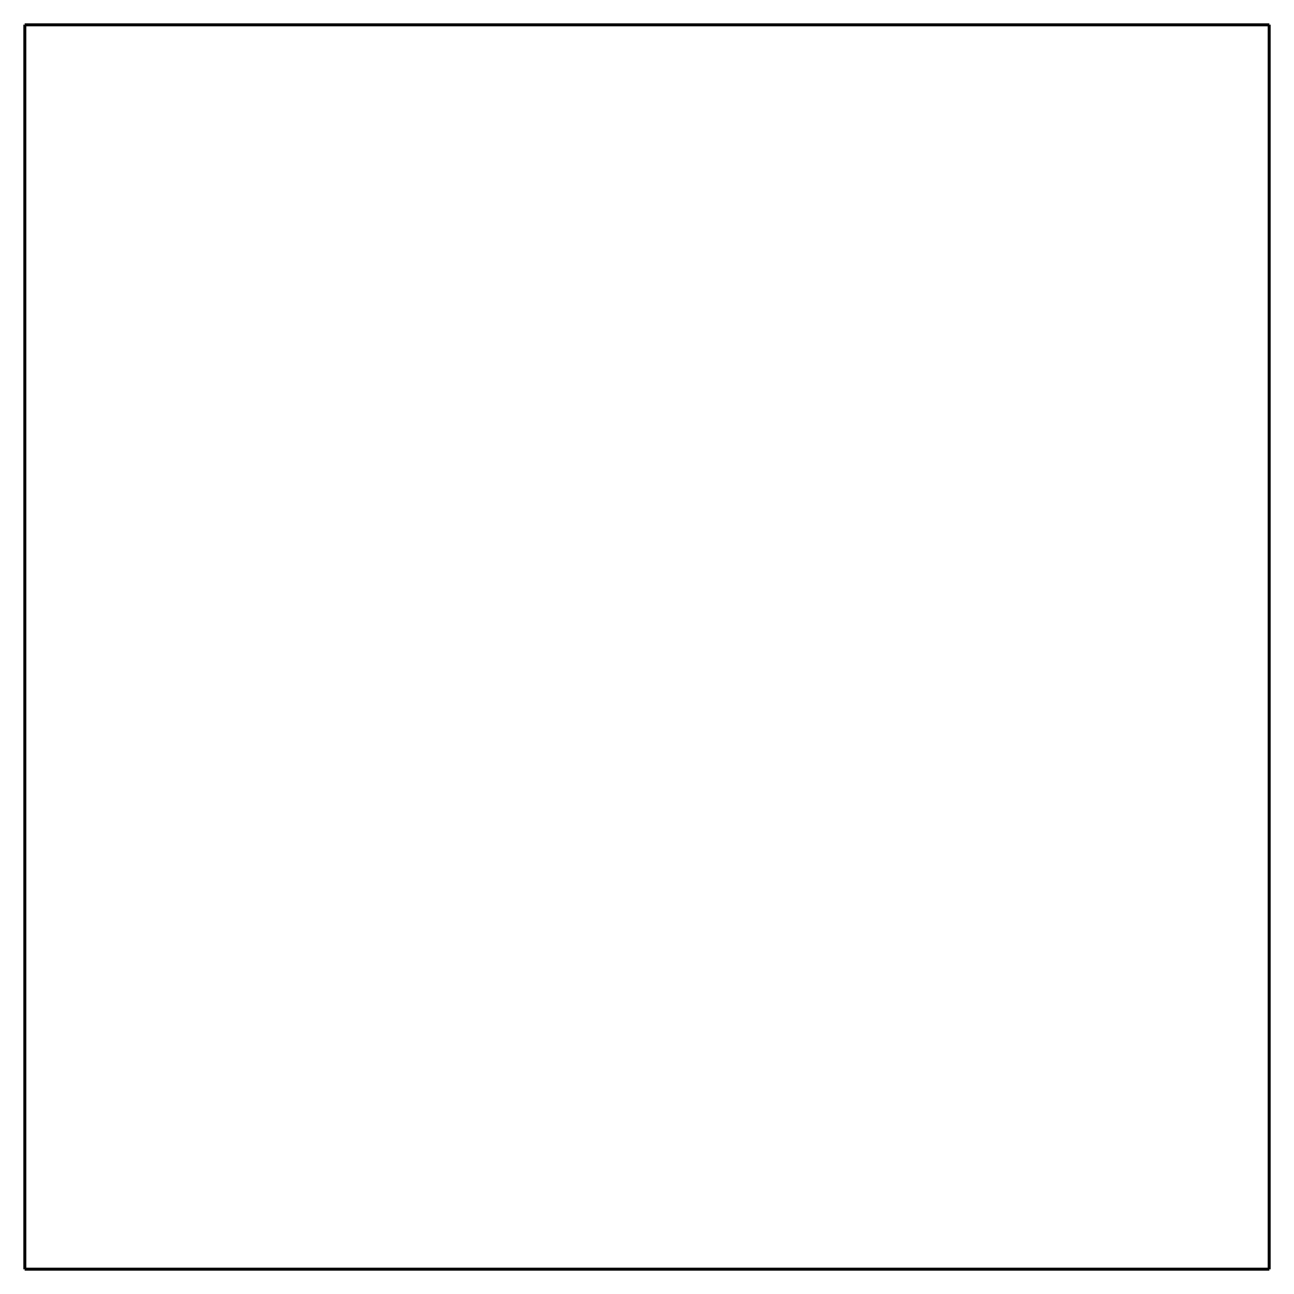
# Model space of a CAD drawing. Extents: x 0 to 297, y 0 to 292.
# Drawn here: x 146.038 to 148.038, y 74.74 to 76.74 of the extents above; entities that cross this region are included whole.
import ezdxf

# ---------------------------------------------------------------- set-up
doc = ezdxf.new("R2010")
doc.units = 0
doc.header["$MEASUREMENT"] = 0
doc.linetypes.add('K5LT_BASIC', pattern=[0])
doc.layers.add('Системный слой', color=7, linetype='Continuous')

# ---------------------------------------------------------------- blocks, each defined once
blk = doc.blocks.new('*U')
at = {"layer": 'Системный слой', "linetype": 'K5LT_BASIC', "lineweight": 60}
for p, q in [((148.0378, 76.7397), (146.0378, 76.7397)), ((146.0378, 76.7397), (146.0378, 74.7397)), ((148.0378, 74.7397), (148.0378, 76.7397)), ((146.0378, 74.7397), (148.0378, 74.7397))]:
    blk.add_line(p, q, dxfattribs=at)

msp = doc.modelspace()

# ---------------------------------------------------------------- block references
at = {"layer": 'Системный слой'}
msp.add_blockref('*U', (0, 0), dxfattribs=at)
msp.add_blockref('*U', (0, 0), dxfattribs=at)
msp.add_blockref('*U', (0, 0), dxfattribs=at)
msp.add_blockref('*U', (0, 0), dxfattribs=at)
msp.add_blockref('*U', (0, 0), dxfattribs=at)
msp.add_blockref('*U', (0, 0), dxfattribs=at)
msp.add_blockref('*U', (0, 0), dxfattribs=at)
msp.add_blockref('*U', (0, 0), dxfattribs=at)
msp.add_blockref('*U', (0, 0), dxfattribs=at)
msp.add_blockref('*U', (0, 0), dxfattribs=at)
msp.add_blockref('*U', (0, 0), dxfattribs=at)
msp.add_blockref('*U', (0, 0), dxfattribs=at)
msp.add_blockref('*U', (0, 0), dxfattribs=at)
msp.add_blockref('*U', (0, 0), dxfattribs=at)
msp.add_blockref('*U', (0, 0), dxfattribs=at)
msp.add_blockref('*U', (0, 0), dxfattribs=at)
msp.add_blockref('*U', (0, 0), dxfattribs=at)
msp.add_blockref('*U', (0, 0), dxfattribs=at)
msp.add_blockref('*U', (0, 0), dxfattribs=at)
msp.add_blockref('*U', (0, 0), dxfattribs=at)
msp.add_blockref('*U', (0, 0), dxfattribs=at)
msp.add_blockref('*U', (0, 0), dxfattribs=at)
msp.add_blockref('*U', (0, 0), dxfattribs=at)
msp.add_blockref('*U', (0, 0), dxfattribs=at)
msp.add_blockref('*U', (0, 0), dxfattribs=at)
msp.add_blockref('*U', (0, 0), dxfattribs=at)
msp.add_blockref('*U', (0, 0), dxfattribs=at)
msp.add_blockref('*U', (0, 0), dxfattribs=at)
msp.add_blockref('*U', (0, 0), dxfattribs=at)
msp.add_blockref('*U', (0, 0), dxfattribs=at)
msp.add_blockref('*U', (0, 0), dxfattribs=at)
msp.add_blockref('*U', (0, 0), dxfattribs=at)
msp.add_blockref('*U', (0, 0), dxfattribs=at)
msp.add_blockref('*U', (0, 0), dxfattribs=at)
msp.add_blockref('*U', (0, 0), dxfattribs=at)
msp.add_blockref('*U', (0, 0), dxfattribs=at)
msp.add_blockref('*U', (0, 0), dxfattribs=at)
msp.add_blockref('*U', (0, 0), dxfattribs=at)
msp.add_blockref('*U', (0, 0), dxfattribs=at)
msp.add_blockref('*U', (0, 0), dxfattribs=at)
msp.add_blockref('*U', (0, 0), dxfattribs=at)
msp.add_blockref('*U', (0, 0), dxfattribs=at)
msp.add_blockref('*U', (0, 0), dxfattribs=at)
msp.add_blockref('*U', (0, 0), dxfattribs=at)
msp.add_blockref('*U', (0, 0), dxfattribs=at)
msp.add_blockref('*U', (0, 0), dxfattribs=at)
msp.add_blockref('*U', (0, 0), dxfattribs=at)
msp.add_blockref('*U', (0, 0), dxfattribs=at)
msp.add_blockref('*U', (0, 0), dxfattribs=at)
msp.add_blockref('*U', (0, 0), dxfattribs=at)
msp.add_blockref('*U', (0, 0), dxfattribs=at)
msp.add_blockref('*U', (0, 0), dxfattribs=at)
msp.add_blockref('*U', (0, 0), dxfattribs=at)
msp.add_blockref('*U', (0, 0), dxfattribs=at)
msp.add_blockref('*U', (0, 0), dxfattribs=at)
msp.add_blockref('*U', (0, 0), dxfattribs=at)
msp.add_blockref('*U', (0, 0), dxfattribs=at)
msp.add_blockref('*U', (0, 0), dxfattribs=at)
msp.add_blockref('*U', (0, 0), dxfattribs=at)
msp.add_blockref('*U', (0, 0), dxfattribs=at)
msp.add_blockref('*U', (0, 0), dxfattribs=at)
msp.add_blockref('*U', (0, 0), dxfattribs=at)
msp.add_blockref('*U', (0, 0), dxfattribs=at)
msp.add_blockref('*U', (0, 0), dxfattribs=at)
msp.add_blockref('*U', (0, 0), dxfattribs=at)
msp.add_blockref('*U', (0, 0), dxfattribs=at)
msp.add_blockref('*U', (0, 0), dxfattribs=at)
msp.add_blockref('*U', (0, 0), dxfattribs=at)
msp.add_blockref('*U', (0, 0), dxfattribs=at)
msp.add_blockref('*U', (0, 0), dxfattribs=at)
msp.add_blockref('*U', (0, 0), dxfattribs=at)
msp.add_blockref('*U', (0, 0), dxfattribs=at)
msp.add_blockref('*U', (0, 0), dxfattribs=at)
msp.add_blockref('*U', (0, 0), dxfattribs=at)
msp.add_blockref('*U', (0, 0), dxfattribs=at)
msp.add_blockref('*U', (0, 0), dxfattribs=at)
msp.add_blockref('*U', (0, 0), dxfattribs=at)
msp.add_blockref('*U', (0, 0), dxfattribs=at)
msp.add_blockref('*U', (0, 0), dxfattribs=at)
msp.add_blockref('*U', (0, 0), dxfattribs=at)
msp.add_blockref('*U', (0, 0), dxfattribs=at)
msp.add_blockref('*U', (0, 0), dxfattribs=at)
msp.add_blockref('*U', (0, 0), dxfattribs=at)
msp.add_blockref('*U', (0, 0), dxfattribs=at)
msp.add_blockref('*U', (0, 0), dxfattribs=at)
msp.add_blockref('*U', (0, 0), dxfattribs=at)
msp.add_blockref('*U', (0, 0), dxfattribs=at)
msp.add_blockref('*U', (0, 0), dxfattribs=at)
msp.add_blockref('*U', (0, 0), dxfattribs=at)
msp.add_blockref('*U', (0, 0), dxfattribs=at)
msp.add_blockref('*U', (0, 0), dxfattribs=at)
msp.add_blockref('*U', (0, 0), dxfattribs=at)
msp.add_blockref('*U', (0, 0), dxfattribs=at)
msp.add_blockref('*U', (0, 0), dxfattribs=at)
msp.add_blockref('*U', (0, 0), dxfattribs=at)
msp.add_blockref('*U', (0, 0), dxfattribs=at)
msp.add_blockref('*U', (0, 0), dxfattribs=at)
msp.add_blockref('*U', (0, 0), dxfattribs=at)
msp.add_blockref('*U', (0, 0), dxfattribs=at)
msp.add_blockref('*U', (0, 0), dxfattribs=at)
msp.add_blockref('*U', (0, 0), dxfattribs=at)
msp.add_blockref('*U', (0, 0), dxfattribs=at)
msp.add_blockref('*U', (0, 0), dxfattribs=at)
msp.add_blockref('*U', (0, 0), dxfattribs=at)
msp.add_blockref('*U', (0, 0), dxfattribs=at)
msp.add_blockref('*U', (0, 0), dxfattribs=at)
msp.add_blockref('*U', (0, 0), dxfattribs=at)
msp.add_blockref('*U', (0, 0), dxfattribs=at)
msp.add_blockref('*U', (0, 0), dxfattribs=at)
msp.add_blockref('*U', (0, 0), dxfattribs=at)
msp.add_blockref('*U', (0, 0), dxfattribs=at)
msp.add_blockref('*U', (0, 0), dxfattribs=at)
msp.add_blockref('*U', (0, 0), dxfattribs=at)
msp.add_blockref('*U', (0, 0), dxfattribs=at)
msp.add_blockref('*U', (0, 0), dxfattribs=at)
msp.add_blockref('*U', (0, 0), dxfattribs=at)
msp.add_blockref('*U', (0, 0), dxfattribs=at)
msp.add_blockref('*U', (0, 0), dxfattribs=at)
msp.add_blockref('*U', (0, 0), dxfattribs=at)
msp.add_blockref('*U', (0, 0), dxfattribs=at)
msp.add_blockref('*U', (0, 0), dxfattribs=at)
msp.add_blockref('*U', (0, 0), dxfattribs=at)
msp.add_blockref('*U', (0, 0), dxfattribs=at)
msp.add_blockref('*U', (0, 0), dxfattribs=at)
msp.add_blockref('*U', (0, 0), dxfattribs=at)
msp.add_blockref('*U', (0, 0), dxfattribs=at)
msp.add_blockref('*U', (0, 0), dxfattribs=at)
msp.add_blockref('*U', (0, 0), dxfattribs=at)
msp.add_blockref('*U', (0, 0), dxfattribs=at)
msp.add_blockref('*U', (0, 0), dxfattribs=at)
msp.add_blockref('*U', (0, 0), dxfattribs=at)
msp.add_blockref('*U', (0, 0), dxfattribs=at)
msp.add_blockref('*U', (0, 0), dxfattribs=at)
msp.add_blockref('*U', (0, 0), dxfattribs=at)
msp.add_blockref('*U', (0, 0), dxfattribs=at)
msp.add_blockref('*U', (0, 0), dxfattribs=at)
msp.add_blockref('*U', (0, 0), dxfattribs=at)
msp.add_blockref('*U', (0, 0), dxfattribs=at)
msp.add_blockref('*U', (0, 0), dxfattribs=at)
msp.add_blockref('*U', (0, 0), dxfattribs=at)
msp.add_blockref('*U', (0, 0), dxfattribs=at)
msp.add_blockref('*U', (0, 0), dxfattribs=at)
msp.add_blockref('*U', (0, 0), dxfattribs=at)
msp.add_blockref('*U', (0, 0), dxfattribs=at)
msp.add_blockref('*U', (0, 0), dxfattribs=at)
msp.add_blockref('*U', (0, 0), dxfattribs=at)
msp.add_blockref('*U', (0, 0), dxfattribs=at)
msp.add_blockref('*U', (0, 0), dxfattribs=at)
msp.add_blockref('*U', (0, 0), dxfattribs=at)
msp.add_blockref('*U', (0, 0), dxfattribs=at)
msp.add_blockref('*U', (0, 0), dxfattribs=at)
msp.add_blockref('*U', (0, 0), dxfattribs=at)
msp.add_blockref('*U', (0, 0), dxfattribs=at)
msp.add_blockref('*U', (0, 0), dxfattribs=at)
msp.add_blockref('*U', (0, 0), dxfattribs=at)
msp.add_blockref('*U', (0, 0), dxfattribs=at)
msp.add_blockref('*U', (0, 0), dxfattribs=at)
msp.add_blockref('*U', (0, 0), dxfattribs=at)
msp.add_blockref('*U', (0, 0), dxfattribs=at)
msp.add_blockref('*U', (0, 0), dxfattribs=at)
msp.add_blockref('*U', (0, 0), dxfattribs=at)
msp.add_blockref('*U', (0, 0), dxfattribs=at)
msp.add_blockref('*U', (0, 0), dxfattribs=at)
msp.add_blockref('*U', (0, 0), dxfattribs=at)
msp.add_blockref('*U', (0, 0), dxfattribs=at)
msp.add_blockref('*U', (0, 0), dxfattribs=at)
msp.add_blockref('*U', (0, 0), dxfattribs=at)
msp.add_blockref('*U', (0, 0), dxfattribs=at)
msp.add_blockref('*U', (0, 0), dxfattribs=at)
msp.add_blockref('*U', (0, 0), dxfattribs=at)
msp.add_blockref('*U', (0, 0), dxfattribs=at)
msp.add_blockref('*U', (0, 0), dxfattribs=at)
msp.add_blockref('*U', (0, 0), dxfattribs=at)
msp.add_blockref('*U', (0, 0), dxfattribs=at)
msp.add_blockref('*U', (0, 0), dxfattribs=at)
msp.add_blockref('*U', (0, 0), dxfattribs=at)
msp.add_blockref('*U', (0, 0), dxfattribs=at)
msp.add_blockref('*U', (0, 0), dxfattribs=at)
msp.add_blockref('*U', (0, 0), dxfattribs=at)
msp.add_blockref('*U', (0, 0), dxfattribs=at)
msp.add_blockref('*U', (0, 0), dxfattribs=at)
msp.add_blockref('*U', (0, 0), dxfattribs=at)
msp.add_blockref('*U', (0, 0), dxfattribs=at)
msp.add_blockref('*U', (0, 0), dxfattribs=at)
msp.add_blockref('*U', (0, 0), dxfattribs=at)
msp.add_blockref('*U', (0, 0), dxfattribs=at)
msp.add_blockref('*U', (0, 0), dxfattribs=at)
msp.add_blockref('*U', (0, 0), dxfattribs=at)
msp.add_blockref('*U', (0, 0), dxfattribs=at)
msp.add_blockref('*U', (0, 0), dxfattribs=at)
msp.add_blockref('*U', (0, 0), dxfattribs=at)
msp.add_blockref('*U', (0, 0), dxfattribs=at)
msp.add_blockref('*U', (0, 0), dxfattribs=at)
msp.add_blockref('*U', (0, 0), dxfattribs=at)
msp.add_blockref('*U', (0, 0), dxfattribs=at)
msp.add_blockref('*U', (0, 0), dxfattribs=at)
msp.add_blockref('*U', (0, 0), dxfattribs=at)
msp.add_blockref('*U', (0, 0), dxfattribs=at)
msp.add_blockref('*U', (0, 0), dxfattribs=at)
msp.add_blockref('*U', (0, 0), dxfattribs=at)
msp.add_blockref('*U', (0, 0), dxfattribs=at)
msp.add_blockref('*U', (0, 0), dxfattribs=at)
msp.add_blockref('*U', (0, 0), dxfattribs=at)
msp.add_blockref('*U', (0, 0), dxfattribs=at)
msp.add_blockref('*U', (0, 0), dxfattribs=at)
msp.add_blockref('*U', (0, 0), dxfattribs=at)
msp.add_blockref('*U', (0, 0), dxfattribs=at)
msp.add_blockref('*U', (0, 0), dxfattribs=at)
msp.add_blockref('*U', (0, 0), dxfattribs=at)
msp.add_blockref('*U', (0, 0), dxfattribs=at)
msp.add_blockref('*U', (0, 0), dxfattribs=at)
msp.add_blockref('*U', (0, 0), dxfattribs=at)
msp.add_blockref('*U', (0, 0), dxfattribs=at)
msp.add_blockref('*U', (0, 0), dxfattribs=at)
msp.add_blockref('*U', (0, 0), dxfattribs=at)
msp.add_blockref('*U', (0, 0), dxfattribs=at)
msp.add_blockref('*U', (0, 0), dxfattribs=at)
msp.add_blockref('*U', (0, 0), dxfattribs=at)
msp.add_blockref('*U', (0, 0), dxfattribs=at)
msp.add_blockref('*U', (0, 0), dxfattribs=at)
msp.add_blockref('*U', (0, 0), dxfattribs=at)
msp.add_blockref('*U', (0, 0), dxfattribs=at)
msp.add_blockref('*U', (0, 0), dxfattribs=at)
msp.add_blockref('*U', (0, 0), dxfattribs=at)
msp.add_blockref('*U', (0, 0), dxfattribs=at)
msp.add_blockref('*U', (0, 0), dxfattribs=at)
msp.add_blockref('*U', (0, 0), dxfattribs=at)
msp.add_blockref('*U', (0, 0), dxfattribs=at)
msp.add_blockref('*U', (0, 0), dxfattribs=at)
msp.add_blockref('*U', (0, 0), dxfattribs=at)
msp.add_blockref('*U', (0, 0), dxfattribs=at)
msp.add_blockref('*U', (0, 0), dxfattribs=at)
msp.add_blockref('*U', (0, 0), dxfattribs=at)
msp.add_blockref('*U', (0, 0), dxfattribs=at)
msp.add_blockref('*U', (0, 0), dxfattribs=at)
msp.add_blockref('*U', (0, 0), dxfattribs=at)
msp.add_blockref('*U', (0, 0), dxfattribs=at)
msp.add_blockref('*U', (0, 0), dxfattribs=at)
msp.add_blockref('*U', (0, 0), dxfattribs=at)
msp.add_blockref('*U', (0, 0), dxfattribs=at)
msp.add_blockref('*U', (0, 0), dxfattribs=at)
msp.add_blockref('*U', (0, 0), dxfattribs=at)
msp.add_blockref('*U', (0, 0), dxfattribs=at)
msp.add_blockref('*U', (0, 0), dxfattribs=at)
msp.add_blockref('*U', (0, 0), dxfattribs=at)
msp.add_blockref('*U', (0, 0), dxfattribs=at)
msp.add_blockref('*U', (0, 0), dxfattribs=at)
msp.add_blockref('*U', (0, 0), dxfattribs=at)
msp.add_blockref('*U', (0, 0), dxfattribs=at)
msp.add_blockref('*U', (0, 0), dxfattribs=at)
msp.add_blockref('*U', (0, 0), dxfattribs=at)
msp.add_blockref('*U', (0, 0), dxfattribs=at)
msp.add_blockref('*U', (0, 0), dxfattribs=at)
msp.add_blockref('*U', (0, 0), dxfattribs=at)
msp.add_blockref('*U', (0, 0), dxfattribs=at)
msp.add_blockref('*U', (0, 0), dxfattribs=at)
msp.add_blockref('*U', (0, 0), dxfattribs=at)
msp.add_blockref('*U', (0, 0), dxfattribs=at)
msp.add_blockref('*U', (0, 0), dxfattribs=at)
msp.add_blockref('*U', (0, 0), dxfattribs=at)
msp.add_blockref('*U', (0, 0), dxfattribs=at)
msp.add_blockref('*U', (0, 0), dxfattribs=at)
msp.add_blockref('*U', (0, 0), dxfattribs=at)
msp.add_blockref('*U', (0, 0), dxfattribs=at)
msp.add_blockref('*U', (0, 0), dxfattribs=at)
msp.add_blockref('*U', (0, 0), dxfattribs=at)
msp.add_blockref('*U', (0, 0), dxfattribs=at)
msp.add_blockref('*U', (0, 0), dxfattribs=at)
msp.add_blockref('*U', (0, 0), dxfattribs=at)
msp.add_blockref('*U', (0, 0), dxfattribs=at)
msp.add_blockref('*U', (0, 0), dxfattribs=at)
msp.add_blockref('*U', (0, 0), dxfattribs=at)
msp.add_blockref('*U', (0, 0), dxfattribs=at)
msp.add_blockref('*U', (0, 0), dxfattribs=at)
msp.add_blockref('*U', (0, 0), dxfattribs=at)
msp.add_blockref('*U', (0, 0), dxfattribs=at)
msp.add_blockref('*U', (0, 0), dxfattribs=at)
msp.add_blockref('*U', (0, 0), dxfattribs=at)
msp.add_blockref('*U', (0, 0), dxfattribs=at)
msp.add_blockref('*U', (0, 0), dxfattribs=at)
msp.add_blockref('*U', (0, 0), dxfattribs=at)
msp.add_blockref('*U', (0, 0), dxfattribs=at)
msp.add_blockref('*U', (0, 0), dxfattribs=at)
msp.add_blockref('*U', (0, 0), dxfattribs=at)
msp.add_blockref('*U', (0, 0), dxfattribs=at)
msp.add_blockref('*U', (0, 0), dxfattribs=at)
msp.add_blockref('*U', (0, 0), dxfattribs=at)
msp.add_blockref('*U', (0, 0), dxfattribs=at)
msp.add_blockref('*U', (0, 0), dxfattribs=at)
msp.add_blockref('*U', (0, 0), dxfattribs=at)
msp.add_blockref('*U', (0, 0), dxfattribs=at)
msp.add_blockref('*U', (0, 0), dxfattribs=at)
msp.add_blockref('*U', (0, 0), dxfattribs=at)
msp.add_blockref('*U', (0, 0), dxfattribs=at)
msp.add_blockref('*U', (0, 0), dxfattribs=at)
msp.add_blockref('*U', (0, 0), dxfattribs=at)
msp.add_blockref('*U', (0, 0), dxfattribs=at)
msp.add_blockref('*U', (0, 0), dxfattribs=at)
msp.add_blockref('*U', (0, 0), dxfattribs=at)
msp.add_blockref('*U', (0, 0), dxfattribs=at)
msp.add_blockref('*U', (0, 0), dxfattribs=at)
msp.add_blockref('*U', (0, 0), dxfattribs=at)
msp.add_blockref('*U', (0, 0), dxfattribs=at)
msp.add_blockref('*U', (0, 0), dxfattribs=at)
msp.add_blockref('*U', (0, 0), dxfattribs=at)
msp.add_blockref('*U', (0, 0), dxfattribs=at)
msp.add_blockref('*U', (0, 0), dxfattribs=at)
msp.add_blockref('*U', (0, 0), dxfattribs=at)
msp.add_blockref('*U', (0, 0), dxfattribs=at)
msp.add_blockref('*U', (0, 0), dxfattribs=at)
msp.add_blockref('*U', (0, 0), dxfattribs=at)
msp.add_blockref('*U', (0, 0), dxfattribs=at)
msp.add_blockref('*U', (0, 0), dxfattribs=at)
msp.add_blockref('*U', (0, 0), dxfattribs=at)
msp.add_blockref('*U', (0, 0), dxfattribs=at)
msp.add_blockref('*U', (0, 0), dxfattribs=at)
msp.add_blockref('*U', (0, 0), dxfattribs=at)
msp.add_blockref('*U', (0, 0), dxfattribs=at)
msp.add_blockref('*U', (0, 0), dxfattribs=at)
msp.add_blockref('*U', (0, 0), dxfattribs=at)
msp.add_blockref('*U', (0, 0), dxfattribs=at)
msp.add_blockref('*U', (0, 0), dxfattribs=at)
msp.add_blockref('*U', (0, 0), dxfattribs=at)
msp.add_blockref('*U', (0, 0), dxfattribs=at)
msp.add_blockref('*U', (0, 0), dxfattribs=at)
msp.add_blockref('*U', (0, 0), dxfattribs=at)
msp.add_blockref('*U', (0, 0), dxfattribs=at)
msp.add_blockref('*U', (0, 0), dxfattribs=at)
msp.add_blockref('*U', (0, 0), dxfattribs=at)
msp.add_blockref('*U', (0, 0), dxfattribs=at)
msp.add_blockref('*U', (0, 0), dxfattribs=at)
msp.add_blockref('*U', (0, 0), dxfattribs=at)
msp.add_blockref('*U', (0, 0), dxfattribs=at)
msp.add_blockref('*U', (0, 0), dxfattribs=at)
msp.add_blockref('*U', (0, 0), dxfattribs=at)
msp.add_blockref('*U', (0, 0), dxfattribs=at)
msp.add_blockref('*U', (0, 0), dxfattribs=at)
msp.add_blockref('*U', (0, 0), dxfattribs=at)
msp.add_blockref('*U', (0, 0), dxfattribs=at)
msp.add_blockref('*U', (0, 0), dxfattribs=at)
msp.add_blockref('*U', (0, 0), dxfattribs=at)
msp.add_blockref('*U', (0, 0), dxfattribs=at)
msp.add_blockref('*U', (0, 0), dxfattribs=at)
msp.add_blockref('*U', (0, 0), dxfattribs=at)
msp.add_blockref('*U', (0, 0), dxfattribs=at)
msp.add_blockref('*U', (0, 0), dxfattribs=at)
msp.add_blockref('*U', (0, 0), dxfattribs=at)
msp.add_blockref('*U', (0, 0), dxfattribs=at)
msp.add_blockref('*U', (0, 0), dxfattribs=at)
msp.add_blockref('*U', (0, 0), dxfattribs=at)
msp.add_blockref('*U', (0, 0), dxfattribs=at)
msp.add_blockref('*U', (0, 0), dxfattribs=at)
msp.add_blockref('*U', (0, 0), dxfattribs=at)
msp.add_blockref('*U', (0, 0), dxfattribs=at)
msp.add_blockref('*U', (0, 0), dxfattribs=at)
msp.add_blockref('*U', (0, 0), dxfattribs=at)
msp.add_blockref('*U', (0, 0), dxfattribs=at)
msp.add_blockref('*U', (0, 0), dxfattribs=at)
msp.add_blockref('*U', (0, 0), dxfattribs=at)
msp.add_blockref('*U', (0, 0), dxfattribs=at)
msp.add_blockref('*U', (0, 0), dxfattribs=at)
msp.add_blockref('*U', (0, 0), dxfattribs=at)
msp.add_blockref('*U', (0, 0), dxfattribs=at)
msp.add_blockref('*U', (0, 0), dxfattribs=at)
msp.add_blockref('*U', (0, 0), dxfattribs=at)
msp.add_blockref('*U', (0, 0), dxfattribs=at)
msp.add_blockref('*U', (0, 0), dxfattribs=at)
msp.add_blockref('*U', (0, 0), dxfattribs=at)
msp.add_blockref('*U', (0, 0), dxfattribs=at)
msp.add_blockref('*U', (0, 0), dxfattribs=at)
msp.add_blockref('*U', (0, 0), dxfattribs=at)
msp.add_blockref('*U', (0, 0), dxfattribs=at)
msp.add_blockref('*U', (0, 0), dxfattribs=at)
msp.add_blockref('*U', (0, 0), dxfattribs=at)
msp.add_blockref('*U', (0, 0), dxfattribs=at)
msp.add_blockref('*U', (0, 0), dxfattribs=at)
msp.add_blockref('*U', (0, 0), dxfattribs=at)
msp.add_blockref('*U', (0, 0), dxfattribs=at)
msp.add_blockref('*U', (0, 0), dxfattribs=at)
msp.add_blockref('*U', (0, 0), dxfattribs=at)
msp.add_blockref('*U', (0, 0), dxfattribs=at)
msp.add_blockref('*U', (0, 0), dxfattribs=at)
msp.add_blockref('*U', (0, 0), dxfattribs=at)
msp.add_blockref('*U', (0, 0), dxfattribs=at)
msp.add_blockref('*U', (0, 0), dxfattribs=at)
msp.add_blockref('*U', (0, 0), dxfattribs=at)
msp.add_blockref('*U', (0, 0), dxfattribs=at)
msp.add_blockref('*U', (0, 0), dxfattribs=at)
msp.add_blockref('*U', (0, 0), dxfattribs=at)
msp.add_blockref('*U', (0, 0), dxfattribs=at)
msp.add_blockref('*U', (0, 0), dxfattribs=at)
msp.add_blockref('*U', (0, 0), dxfattribs=at)
msp.add_blockref('*U', (0, 0), dxfattribs=at)
msp.add_blockref('*U', (0, 0), dxfattribs=at)
msp.add_blockref('*U', (0, 0), dxfattribs=at)
msp.add_blockref('*U', (0, 0), dxfattribs=at)
msp.add_blockref('*U', (0, 0), dxfattribs=at)
msp.add_blockref('*U', (0, 0), dxfattribs=at)
msp.add_blockref('*U', (0, 0), dxfattribs=at)
msp.add_blockref('*U', (0, 0), dxfattribs=at)
msp.add_blockref('*U', (0, 0), dxfattribs=at)
msp.add_blockref('*U', (0, 0), dxfattribs=at)
msp.add_blockref('*U', (0, 0), dxfattribs=at)
msp.add_blockref('*U', (0, 0), dxfattribs=at)
msp.add_blockref('*U', (0, 0), dxfattribs=at)
msp.add_blockref('*U', (0, 0), dxfattribs=at)
msp.add_blockref('*U', (0, 0), dxfattribs=at)
msp.add_blockref('*U', (0, 0), dxfattribs=at)
msp.add_blockref('*U', (0, 0), dxfattribs=at)
msp.add_blockref('*U', (0, 0), dxfattribs=at)
msp.add_blockref('*U', (0, 0), dxfattribs=at)
msp.add_blockref('*U', (0, 0), dxfattribs=at)
msp.add_blockref('*U', (0, 0), dxfattribs=at)
msp.add_blockref('*U', (0, 0), dxfattribs=at)
msp.add_blockref('*U', (0, 0), dxfattribs=at)
msp.add_blockref('*U', (0, 0), dxfattribs=at)
msp.add_blockref('*U', (0, 0), dxfattribs=at)
msp.add_blockref('*U', (0, 0), dxfattribs=at)
msp.add_blockref('*U', (0, 0), dxfattribs=at)
msp.add_blockref('*U', (0, 0), dxfattribs=at)
msp.add_blockref('*U', (0, 0), dxfattribs=at)

doc.saveas('drawing.dxf')
